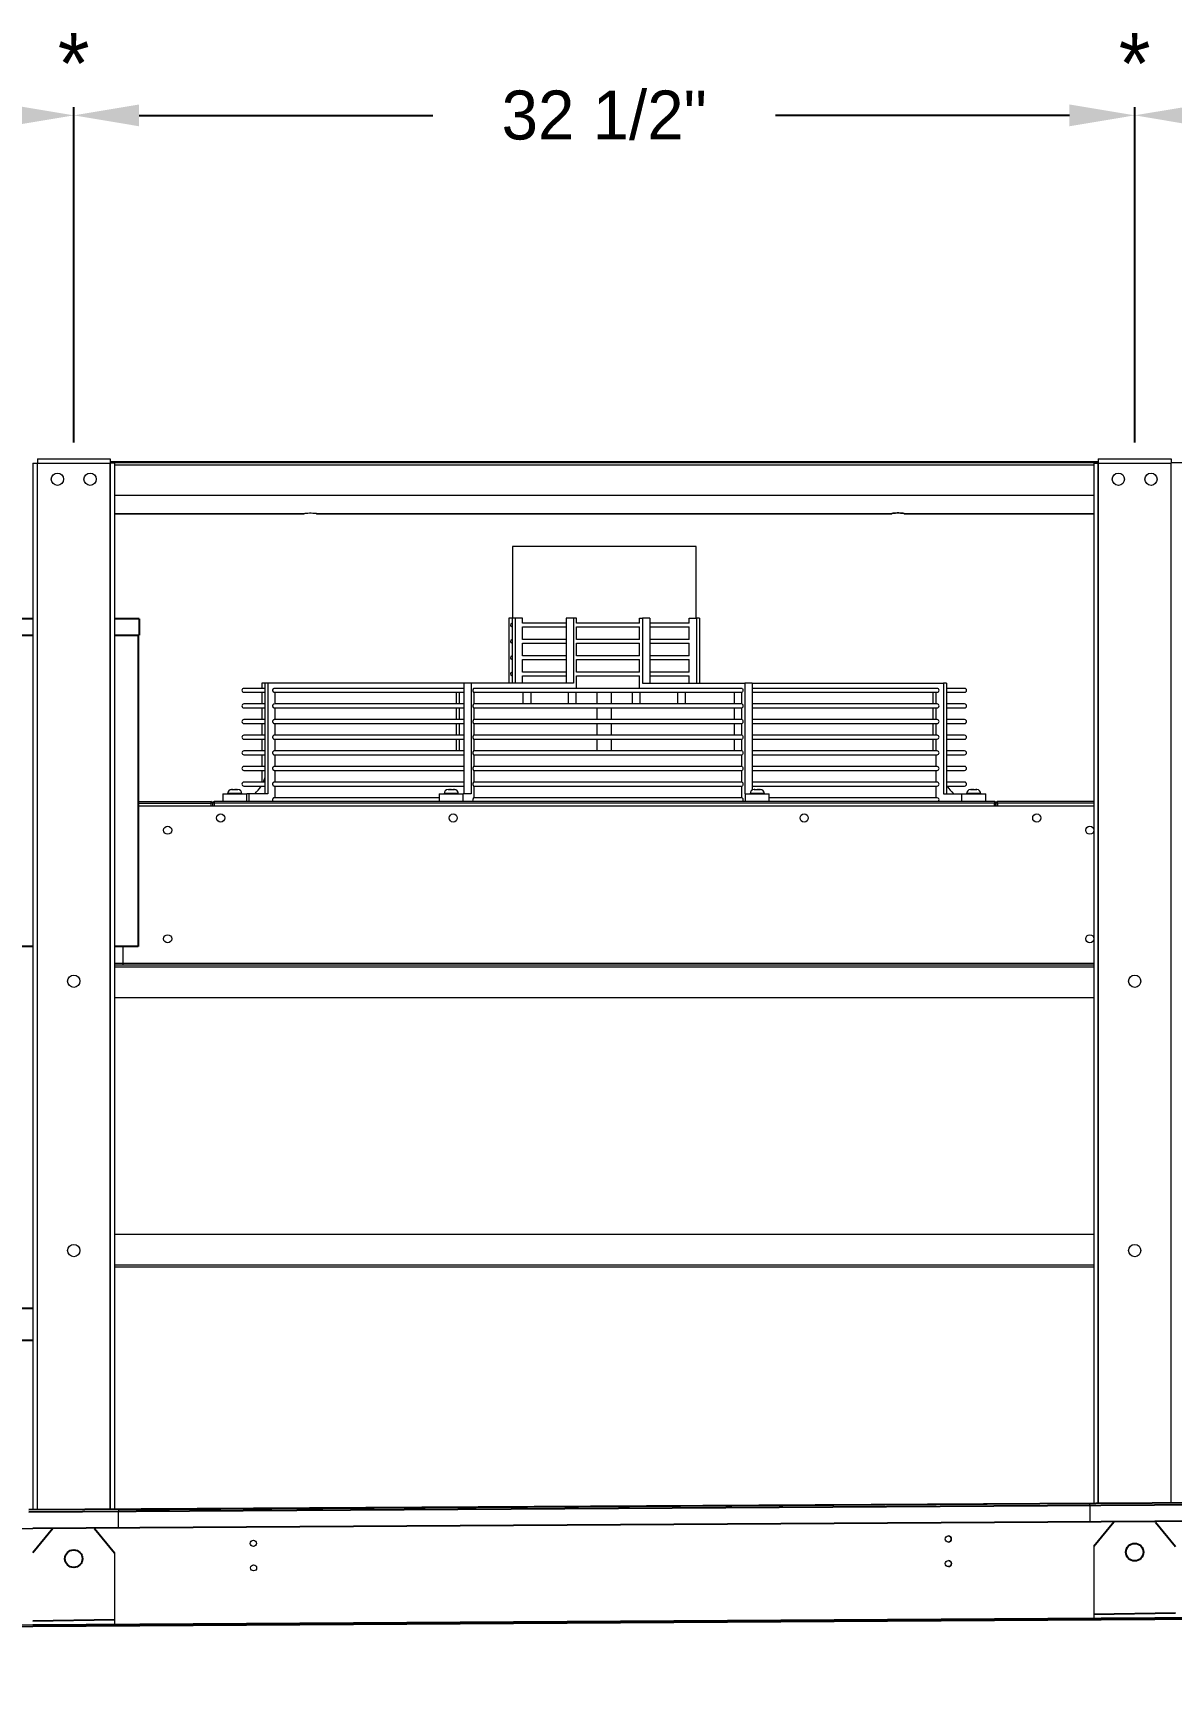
# Model space of a CAD drawing. Extents: x 6 to 271, y -23 to 146.
# Drawn here: x 96.5 to 131.4, y 38.5 to 88.9 of the extents above; entities that cross this region are included whole.
import ezdxf
from ezdxf.enums import TextEntityAlignment as Align

# ---------------------------------------------------------------- set-up
doc = ezdxf.new("R2010")
doc.units = 0
doc.header["$MEASUREMENT"] = 0
doc.layers.get('0').update_dxf_attribs({"linetype": 'CONTINUOUS'})
doc.layers.get('Defpoints').update_dxf_attribs({"linetype": 'CONTINUOUS'})
doc.dimstyles.get("Standard").update_dxf_attribs({"dimtxt": 1.5, "dimasz": 2, "dimexe": 0.25, "dimexo": 0.5, "dimgap": 0.75, "dimtad": 0, "dimtih": 1, "dimtoh": 1, "dimdec": 4, "dimzin": 0, "dimdsep": 46, "dimlunit": 5, "dimtxsty": 'STANDARD', "dimcen": 0.125, "dimclrd": 1, "dimclre": 1, "dimclrt": 1, "dimadec": 0, "dimazin": 0, "dimtfac": 1, "dimtdec": 4, "dimtofl": 0, "dimtmove": 0, "dimatfit": 3, "dimfxl": 1, "dimfrac": 2, "dimtolj": 1, "dimtzin": 0, "dimarcsym": 0})

# ---------------------------------------------------------------- blocks, each defined once
blk = doc.blocks.new('*D30')
at = {"color": 7, "lineweight": -2}
for p, q in [((265.292, 40.675), (265.292, 31.237)), ((90.295, 39.586), (90.295, 31.237)), ((92.295, 31.487), (174.794, 31.487)), ((263.292, 31.487), (180.794, 31.487))]:
    blk.add_line(p, q, dxfattribs=at)
at = {"color": 7}
for points in [[(92.295, 31.82), (92.295, 31.153), (90.295, 31.487)], [(263.292, 31.82), (263.292, 31.153), (265.292, 31.487)]]:
    blk.add_solid(points, dxfattribs=at)
at = {"layer": 'Defpoints', "color": 0}
for p in [(265.292, 41.175), (90.295, 40.086), (265.292, 31.487)]:
    blk.add_point(p, dxfattribs=at)
at = {"color": 7, "insert": (177.794, 31.487), "char_height": 1.5, "attachment_point": 5}
blk.add_mtext('\\A1;175"', dxfattribs=at)
blk = doc.blocks.new('*D31')
at = {"color": 7, "lineweight": -2}
for p, q in [((90.277, 86.402), (87.629, 86.402)), ((90.277, 43.586), (90.277, 86.652)), ((95.777, 86.402), (92.277, 86.402)), ((97.777, 76.382), (97.777, 86.652))]:
    blk.add_line(p, q, dxfattribs=at)
at = {"color": 7}
for points in [[(92.277, 86.735), (92.277, 86.068), (90.277, 86.402)], [(95.777, 86.735), (95.777, 86.068), (97.777, 86.402)]]:
    blk.add_solid(points, dxfattribs=at)
at = {"layer": 'Defpoints', "color": 0}
for p in [(97.777, 86.402), (97.777, 75.882), (90.277, 43.086)]:
    blk.add_point(p, dxfattribs=at)
at = {"color": 7, "insert": (83.129, 86.402), "char_height": 1.5, "attachment_point": 5}
blk.add_mtext('\\A1;7 1/2"', dxfattribs=at)
blk = doc.blocks.new('*D32')
at = {"color": 7, "lineweight": -2}
for p, q in [((97.777, 76.382), (97.777, 86.652)), ((99.777, 86.402), (108.777, 86.402)), ((128.277, 86.402), (119.277, 86.402)), ((130.277, 76.382), (130.277, 86.652))]:
    blk.add_line(p, q, dxfattribs=at)
at = {"color": 7}
for points in [[(99.777, 86.735), (99.777, 86.068), (97.777, 86.402)], [(128.277, 86.735), (128.277, 86.068), (130.277, 86.402)]]:
    blk.add_solid(points, dxfattribs=at)
at = {"layer": 'Defpoints', "color": 0}
for p in [(130.277, 86.402), (97.777, 75.882), (130.277, 75.882)]:
    blk.add_point(p, dxfattribs=at)
at = {"color": 7, "insert": (114.027, 86.402), "char_height": 1.5, "attachment_point": 5}
blk.add_mtext('\\A1;32 1/2"', dxfattribs=at)
blk = doc.blocks.new('*D33')
at = {"color": 7, "lineweight": -2}
for p, q in [((130.277, 76.382), (130.277, 86.652)), ((132.277, 86.402), (143.777, 86.402)), ((160.277, 86.402), (148.777, 86.402)), ((162.277, 76.382), (162.277, 86.652))]:
    blk.add_line(p, q, dxfattribs=at)
at = {"color": 7}
for points in [[(132.277, 86.735), (132.277, 86.068), (130.277, 86.402)], [(160.277, 86.735), (160.277, 86.068), (162.277, 86.402)]]:
    blk.add_solid(points, dxfattribs=at)
at = {"layer": 'Defpoints', "color": 0}
for p in [(162.277, 86.402), (130.277, 75.882), (162.277, 75.882)]:
    blk.add_point(p, dxfattribs=at)
at = {"color": 7, "insert": (146.277, 86.402), "char_height": 1.5, "attachment_point": 5}
blk.add_mtext('\\A1;32"', dxfattribs=at)

msp = doc.modelspace()

# ---------------------------------------------------------------- linework, layer by layer
at = {"color": 0, "linetype": 'Continuous', "lineweight": 15}
for p, q in [((96.5267, 75.74684), (96.5267, 43.68967)), ((96.5267, 75.74684), (96.6612, 75.74684)), ((96.6612, 75.74684), (96.6612, 43.6905)), ((96.6622, 75.74684), (96.6612, 75.74684)), ((96.6622, 75.88234), (96.6622, 75.74784)), ((96.6622, 75.88234), (98.89119, 75.88234)), ((96.6622, 75.74784), (98.89119, 75.74784)), ((96.6622, 75.74684), (96.6622, 75.74784)), ((96.6622, 75.74684), (98.89119, 75.74684)), ((96.6622, 43.69051), (96.6622, 75.74684)), ((98.89119, 75.88234), (98.89119, 75.74784)), ((98.89119, 75.79855), (129.1622, 75.79855)), ((98.89119, 75.74684), (98.89119, 75.74784)), ((98.8922, 75.74684), (98.89119, 75.74684)), ((98.89119, 43.70424), (98.89119, 75.74684)), ((98.8922, 75.74684), (98.8922, 43.70424)), ((99.0267, 75.74684), (98.8922, 75.74684)), ((99.0267, 75.74684), (99.0267, 43.70507)), ((99.0267, 75.69384), (129.0267, 75.69384)), ((129.0267, 75.74684), (129.1612, 75.74684)), ((129.0267, 75.74684), (129.0267, 43.88986)), ((129.1612, 75.74684), (129.1612, 43.89069)), ((129.1622, 75.74684), (129.1612, 75.74684)), ((129.1622, 75.88234), (129.1622, 75.74784)), ((129.1622, 75.88234), (131.3912, 75.88234)), ((129.1622, 75.74784), (131.3912, 75.74784)), ((129.1622, 75.74684), (129.1622, 75.74784)), ((129.1622, 75.74684), (131.3912, 75.74684)), ((129.1622, 43.89069), (129.1622, 75.74684)), ((131.3912, 75.88234), (131.3912, 75.74784)), ((131.3912, 75.74684), (131.3912, 75.74784)), ((131.3922, 75.74684), (131.3912, 75.74684)), ((131.3912, 43.90442), (131.3912, 75.74684)), ((99.0267, 74.76509), (129.0267, 74.76509)), ((99.0267, 74.20301), (104.83919, 74.20301)), ((105.2142, 74.20301), (122.8392, 74.20301)), ((123.2142, 74.20301), (129.0267, 74.20301)), ((115.10299, 73.19334), (111.2142, 73.19334)), ((116.8392, 73.19334), (115.10299, 73.19334)), ((111.10949, 71.00234), (111.10949, 69.00734)), ((111.20286, 71.00234), (111.10949, 71.00234)), ((111.29624, 71.00234), (111.20286, 71.00234)), ((111.20286, 71.00234), (111.20286, 69.00734)), ((111.29624, 71.00234), (111.29624, 69.00734)), ((111.52166, 71.00234), (111.29624, 71.00234)), ((111.52166, 70.85152), (111.52166, 71.00234)), ((112.85702, 70.85246), (111.52166, 70.85246)), ((111.52166, 70.35152), (111.52166, 70.73339)), ((111.52166, 70.73246), (112.85702, 70.73246)), ((113.08245, 71.00234), (112.85702, 71.00234)), ((112.85702, 71.00234), (112.85702, 69.00734)), ((113.08245, 71.00234), (113.08245, 69.00734)), ((113.17583, 71.00234), (113.08245, 71.00234)), ((113.17583, 70.85152), (113.17583, 71.00234)), ((115.10299, 70.85246), (113.17583, 70.85246)), ((113.17583, 70.35152), (113.17583, 70.73339)), ((113.17583, 70.73246), (115.10299, 70.73246)), ((115.10299, 70.85246), (115.10299, 71.00234)), ((115.10299, 71.00234), (115.19637, 71.00234)), ((115.10299, 70.35246), (115.10299, 70.73246)), ((115.19637, 71.00234), (115.19637, 69.00734)), ((115.4218, 71.00234), (115.19637, 71.00234)), ((115.4218, 71.00234), (115.4218, 69.00734)), ((116.62511, 70.85246), (115.4218, 70.85246)), ((115.4218, 70.73246), (116.62511, 70.73246)), ((116.62511, 70.85246), (116.62511, 71.00234)), ((116.62511, 71.00234), (116.85053, 71.00234)), ((116.62511, 70.35246), (116.62511, 70.73246)), ((116.85053, 71.00234), (116.85053, 69.00734)), ((116.94391, 71.00234), (116.85053, 71.00234)), ((116.94391, 71.00234), (116.94391, 69.00734)), ((112.85702, 70.35246), (111.52166, 70.35246)), ((111.52166, 69.85152), (111.52166, 70.23339)), ((111.52166, 70.23246), (112.85702, 70.23246)), ((115.10299, 70.35246), (113.17583, 70.35246)), ((113.17583, 69.85152), (113.17583, 70.23339)), ((113.17583, 70.23246), (115.10299, 70.23246)), ((115.10299, 69.85246), (115.10299, 70.23246)), ((116.62511, 70.35246), (115.4218, 70.35246)), ((115.4218, 70.23246), (116.62511, 70.23246)), ((116.62511, 69.85246), (116.62511, 70.23246)), ((112.85702, 69.85246), (111.52166, 69.85246)), ((111.52166, 69.35152), (111.52166, 69.73339)), ((111.52166, 69.73246), (112.85702, 69.73246)), ((115.10299, 69.85246), (113.17583, 69.85246)), ((113.17583, 69.35152), (113.17583, 69.73339)), ((113.17583, 69.73246), (115.10299, 69.73246)), ((115.10299, 69.35246), (115.10299, 69.73246)), ((116.62511, 69.85246), (115.4218, 69.85246)), ((115.4218, 69.73246), (116.62511, 69.73246)), ((116.62511, 69.35246), (116.62511, 69.73246)), ((112.85702, 69.35246), (111.52166, 69.35246)), ((111.52166, 69.00734), (111.52166, 69.23339)), ((111.52166, 69.23246), (112.85702, 69.23246)), ((115.10299, 69.35246), (113.17583, 69.35246)), ((113.17583, 68.85246), (113.17583, 69.23339)), ((113.17583, 69.23246), (115.10299, 69.23246)), ((115.10299, 68.85246), (115.10299, 69.23246)), ((116.62511, 69.35246), (115.4218, 69.35246)), ((115.4218, 69.23246), (116.62511, 69.23246)), ((116.62511, 69.00734), (116.62511, 69.23246)), ((103.63305, 68.85246), (102.98658, 68.85246)), ((102.98658, 68.73246), (103.63305, 68.73246)), ((103.53968, 69.00734), (103.53968, 68.85246)), ((103.63305, 69.00734), (103.53968, 69.00734)), ((103.53968, 68.73246), (103.53968, 68.37379)), ((103.72643, 69.00734), (103.63305, 69.00734)), ((103.63305, 69.00734), (103.63305, 65.62634)), ((103.72643, 69.00734), (103.72643, 65.62634)), ((109.72151, 69.00734), (103.72643, 69.00734)), ((103.92283, 68.73246), (109.72151, 68.73246)), ((109.72151, 68.85246), (103.9229, 68.85246)), ((103.95185, 68.37379), (103.95185, 68.73246)), ((109.49608, 68.73246), (109.49608, 68.37379)), ((109.58946, 68.37379), (109.58946, 68.73246)), ((109.94694, 69.00734), (109.72151, 69.00734)), ((109.72151, 69.00734), (109.72151, 65.62634)), ((109.94694, 69.00734), (109.94694, 65.62634)), ((113.08245, 69.00734), (109.94694, 69.00734)), ((110.02829, 68.73246), (118.25157, 68.73246)), ((118.25157, 68.85246), (110.02842, 68.85246)), ((110.04031, 68.37379), (110.04031, 68.73246)), ((115.19637, 69.00734), (118.33188, 69.00734)), ((118.01309, 68.37379), (118.01309, 68.73246)), ((118.23851, 68.37379), (118.23851, 68.73246)), ((118.33188, 69.00734), (118.33188, 65.62634)), ((118.55731, 69.00734), (118.33188, 69.00734)), ((118.55731, 69.00734), (118.55731, 65.73443)), ((118.55731, 69.00734), (124.42034, 69.00734)), ((124.22644, 68.85246), (118.55731, 68.85246)), ((118.55731, 68.73246), (124.22644, 68.73246)), ((124.10154, 68.37379), (124.10154, 68.73246)), ((124.19492, 68.37379), (124.19492, 68.73246)), ((124.42034, 69.00734), (124.42034, 65.62634)), ((124.51372, 69.00734), (124.42034, 69.00734)), ((124.51372, 69.00734), (124.51372, 65.62634)), ((125.06681, 68.85246), (124.51372, 68.85246)), ((124.51372, 68.73246), (125.06681, 68.73246)), ((103.63305, 68.37379), (102.98658, 68.37379)), ((102.98658, 68.25379), (103.63305, 68.25379)), ((103.53968, 68.25379), (103.53968, 67.89512)), ((103.92283, 68.25379), (109.72151, 68.25379)), ((109.72151, 68.37379), (103.9229, 68.37379)), ((103.95185, 67.89512), (103.95185, 68.25379)), ((109.49608, 68.25379), (109.49608, 67.89512)), ((109.58946, 67.89512), (109.58946, 68.25379)), ((110.02829, 68.25379), (118.25157, 68.25379)), ((118.25157, 68.37379), (110.02842, 68.37379)), ((110.04031, 67.89512), (110.04031, 68.25379)), ((118.01309, 67.89512), (118.01309, 68.25379)), ((118.23851, 67.89512), (118.23851, 68.25379)), ((124.22644, 68.37379), (118.55731, 68.37379)), ((118.55731, 68.25379), (124.22644, 68.25379)), ((124.10154, 67.89512), (124.10154, 68.25379)), ((124.19492, 67.89512), (124.19492, 68.25379)), ((125.06681, 68.37379), (124.51372, 68.37379)), ((124.51372, 68.25379), (125.06681, 68.25379)), ((103.63305, 67.89512), (102.98658, 67.89512)), ((102.98658, 67.77513), (103.63305, 67.77513)), ((103.53968, 67.77513), (103.53968, 67.41646)), ((103.92283, 67.77513), (109.72151, 67.77513)), ((109.72151, 67.89512), (103.9229, 67.89512)), ((103.95185, 67.41646), (103.95185, 67.77513)), ((109.49608, 67.77513), (109.49608, 67.41646)), ((109.58946, 67.41646), (109.58946, 67.77513)), ((110.02829, 67.77513), (118.25157, 67.77513)), ((118.25157, 67.89512), (110.02842, 67.89512)), ((110.04031, 67.41646), (110.04031, 67.77513)), ((118.01309, 67.41646), (118.01309, 67.77513)), ((118.23851, 67.41646), (118.23851, 67.77513)), ((124.22644, 67.89512), (118.55731, 67.89512)), ((118.55731, 67.77513), (124.22644, 67.77513)), ((124.10154, 67.41646), (124.10154, 67.77513)), ((124.19492, 67.41646), (124.19492, 67.77513)), ((125.06681, 67.89512), (124.51372, 67.89512)), ((124.51372, 67.77513), (125.06681, 67.77513)), ((103.63305, 67.41646), (102.98658, 67.41646)), ((102.98658, 67.29646), (103.63305, 67.29646)), ((103.53968, 67.29646), (103.53968, 66.93779)), ((103.92283, 67.29646), (109.72151, 67.29646)), ((109.72151, 67.41646), (103.9229, 67.41646)), ((103.95185, 66.93779), (103.95185, 67.29646)), ((109.49608, 67.29646), (109.49608, 66.93779)), ((109.58946, 66.93779), (109.58946, 67.29646)), ((110.02829, 67.29646), (118.25157, 67.29646)), ((118.25157, 67.41646), (110.02842, 67.41646)), ((110.04031, 66.93779), (110.04031, 67.29646)), ((118.01309, 66.93779), (118.01309, 67.29646)), ((118.23851, 66.93779), (118.23851, 67.29646)), ((124.22644, 67.41646), (118.55731, 67.41646)), ((118.55731, 67.29646), (124.22644, 67.29646)), ((124.10154, 66.93779), (124.10154, 67.29646)), ((124.19492, 66.93779), (124.19492, 67.29646)), ((125.06681, 67.41646), (124.51372, 67.41646)), ((124.51372, 67.29646), (125.06681, 67.29646)), ((103.63305, 66.93779), (102.98658, 66.93779)), ((102.98658, 66.81779), (103.63305, 66.81779)), ((103.53968, 66.81779), (103.53968, 66.45913)), ((103.92283, 66.81779), (109.72151, 66.81779)), ((109.72151, 66.93779), (103.9229, 66.93779)), ((103.95185, 66.45913), (103.95185, 66.81779)), ((110.02829, 66.81779), (118.25157, 66.81779)), ((118.25157, 66.93779), (110.02842, 66.93779)), ((110.04031, 66.45913), (110.04031, 66.81779)), ((118.23851, 66.45913), (118.23851, 66.81779)), ((124.22644, 66.93779), (118.55731, 66.93779)), ((118.55731, 66.81779), (124.22644, 66.81779)), ((124.19492, 66.45913), (124.19492, 66.81779)), ((125.06681, 66.93779), (124.51372, 66.93779)), ((124.51372, 66.81779), (125.06681, 66.81779)), ((103.63305, 66.45913), (102.98658, 66.45913)), ((102.98658, 66.33913), (103.63305, 66.33913)), ((103.53968, 66.33913), (103.53968, 65.98046)), ((103.92283, 66.33913), (109.72151, 66.33913)), ((109.72151, 66.45913), (103.9229, 66.45913)), ((103.95185, 65.98046), (103.95185, 66.33913)), ((110.02829, 66.33913), (118.25157, 66.33913)), ((118.25157, 66.45913), (110.02842, 66.45913)), ((110.04031, 65.98046), (110.04031, 66.33913)), ((118.23851, 65.98046), (118.23851, 66.33913)), ((124.22644, 66.45913), (118.55731, 66.45913)), ((118.55731, 66.33913), (124.22644, 66.33913)), ((124.19492, 65.98046), (124.19492, 66.33913)), ((125.06681, 66.45913), (124.51372, 66.45913)), ((124.51372, 66.33913), (125.06681, 66.33913)), ((102.34017, 65.62634), (102.36826, 65.62634)), ((102.36826, 65.62634), (103.07817, 65.62634)), ((102.92792, 65.62734), (102.49042, 65.62734)), ((102.61442, 65.75134), (102.61458, 65.75134)), ((102.6173, 65.75134), (102.61458, 65.75134)), ((102.6173, 65.75134), (102.62781, 65.75134)), ((102.6385, 65.75134), (102.62781, 65.75134)), ((102.6385, 65.75134), (102.71454, 65.75134)), ((102.72608, 65.75134), (102.71454, 65.75134)), ((102.73236, 65.75134), (102.72608, 65.75134)), ((102.73236, 65.75134), (102.75773, 65.75134)), ((102.77227, 65.75134), (102.75773, 65.75134)), ((102.77227, 65.75134), (102.80393, 65.75134)), ((103.63305, 65.98046), (102.98658, 65.98046)), ((102.98658, 65.86046), (103.63305, 65.86046)), ((103.14346, 65.62634), (103.07817, 65.62634)), ((103.14346, 65.62634), (103.14346, 65.38234)), ((103.72643, 65.62634), (103.14346, 65.62634)), ((103.92283, 65.86046), (109.72151, 65.86046)), ((109.72151, 65.98046), (103.9229, 65.98046)), ((103.95185, 65.5018), (103.95185, 65.86046)), ((108.96982, 65.62634), (108.99792, 65.62634)), ((108.99792, 65.62634), (109.70782, 65.62634)), ((109.55757, 65.62734), (109.12007, 65.62734)), ((109.24408, 65.75134), (109.27572, 65.75134)), ((109.29026, 65.75134), (109.27572, 65.75134)), ((109.29026, 65.75134), (109.31563, 65.75134)), ((109.32191, 65.75134), (109.31563, 65.75134)), ((109.33347, 65.75134), (109.32191, 65.75134)), ((109.33347, 65.75134), (109.40951, 65.75134)), ((109.42018, 65.75134), (109.40951, 65.75134)), ((109.42018, 65.75134), (109.43069, 65.75134)), ((109.43343, 65.75134), (109.43069, 65.75134)), ((109.43343, 65.75134), (109.43358, 65.75134)), ((109.94694, 65.62634), (109.70782, 65.62634)), ((110.02829, 65.86046), (118.25157, 65.86046)), ((118.25157, 65.98046), (110.02842, 65.98046)), ((110.04031, 65.5018), (110.04031, 65.86046)), ((118.23851, 65.5018), (118.23851, 65.86046)), ((118.33188, 65.62634), (118.34557, 65.62634)), ((118.34557, 65.62634), (118.37366, 65.62634)), ((118.37366, 65.62634), (119.08357, 65.62634)), ((118.51247, 65.62734), (118.49582, 65.62734)), ((118.93332, 65.62734), (118.51247, 65.62734)), ((124.22644, 65.98046), (118.55731, 65.98046)), ((118.55731, 65.86046), (124.22644, 65.86046)), ((118.61982, 65.75134), (118.61998, 65.75134)), ((118.6227, 65.75134), (118.61998, 65.75134)), ((118.6227, 65.75134), (118.63321, 65.75134)), ((118.64389, 65.75134), (118.63321, 65.75134)), ((118.64389, 65.75134), (118.71993, 65.75134)), ((118.73148, 65.75134), (118.71993, 65.75134)), ((118.73776, 65.75134), (118.73148, 65.75134)), ((118.73776, 65.75134), (118.76313, 65.75134)), ((118.77767, 65.75134), (118.76313, 65.75134)), ((118.77767, 65.75134), (118.80932, 65.75134)), ((124.19492, 65.5018), (124.19492, 65.86046)), ((124.42034, 65.62634), (124.97522, 65.62634)), ((125.06681, 65.98046), (124.51372, 65.98046)), ((124.51372, 65.86046), (125.06681, 65.86046)), ((124.97522, 65.62634), (125.00331, 65.62634)), ((125.00331, 65.62634), (125.71322, 65.62634)), ((125.26051, 65.62734), (125.12547, 65.62734)), ((125.24948, 65.75134), (125.28112, 65.75134)), ((125.56297, 65.62734), (125.26051, 65.62734)), ((125.29566, 65.75134), (125.28112, 65.75134)), ((125.29566, 65.75134), (125.32103, 65.75134)), ((125.32731, 65.75134), (125.32103, 65.75134)), ((125.33886, 65.75134), (125.32731, 65.75134)), ((125.33886, 65.75134), (125.4149, 65.75134)), ((125.42558, 65.75134), (125.4149, 65.75134)), ((125.42558, 65.75134), (125.43609, 65.75134)), ((125.43882, 65.75134), (125.43609, 65.75134)), ((125.43882, 65.75134), (125.43897, 65.75134)), ((99.74684, 65.38234), (101.9757, 65.38234)), ((99.74684, 65.33134), (101.9757, 65.33134)), ((99.74684, 65.25734), (129.0267, 65.25734)), ((101.9757, 65.38234), (101.9757, 65.33134)), ((101.9757, 65.33134), (101.9757, 65.25734)), ((102.0267, 65.33134), (101.9767, 65.33134)), ((101.9767, 65.33134), (101.9767, 65.25734)), ((102.0267, 65.33354), (102.0267, 65.25734)), ((102.0745, 65.33354), (102.0267, 65.33354)), ((102.0745, 65.33354), (102.0745, 65.25734)), ((125.9779, 65.38234), (102.0755, 65.38234)), ((102.0755, 65.38234), (102.0755, 65.33354)), ((125.9779, 65.33354), (102.0755, 65.33354)), ((102.0755, 65.33354), (102.0755, 65.25734)), ((108.96982, 65.5018), (103.9229, 65.5018)), ((118.25157, 65.5018), (110.02842, 65.5018)), ((124.22644, 65.5018), (119.08357, 65.5018)), ((125.9779, 65.38234), (125.9779, 65.33354)), ((125.9779, 65.33354), (125.9779, 65.25734)), ((125.9789, 65.33354), (126.0267, 65.33354)), ((125.9789, 65.25734), (125.9789, 65.33354)), ((126.0267, 65.25734), (126.0267, 65.33354)), ((126.07669, 65.33134), (126.0267, 65.33134)), ((126.07669, 65.33134), (126.07669, 65.25734)), ((126.0777, 65.33134), (126.0777, 65.38234)), ((129.0267, 65.38234), (126.0777, 65.38234)), ((126.0777, 65.25734), (126.0777, 65.33134)), ((129.0267, 65.33134), (126.0777, 65.33134)), ((99.0267, 60.38234), (129.0267, 60.38234)), ((99.0267, 60.31884), (129.0267, 60.31884)), ((99.2767, 60.43334), (129.0267, 60.43334)), ((99.2767, 60.43234), (129.0267, 60.43234)), ((99.0267, 59.38234), (129.0267, 59.38234)), ((99.0267, 52.13234), (129.0267, 52.13234)), ((99.0267, 51.19584), (129.0267, 51.19584)), ((99.0267, 51.13234), (129.0267, 51.13234)), ((99.14822, 43.69749), (128.89764, 43.88228)), ((99.14822, 43.69749), (99.14849, 43.6533)), ((99.14849, 43.6533), (128.89792, 43.83808)), ((99.15166, 43.14158), (99.14849, 43.6533)), ((128.89792, 43.83808), (128.89764, 43.88228)), ((128.89792, 43.83808), (128.90109, 43.32636)), ((90.27684, 43.08575), (96.5267, 43.12457)), ((99.0267, 43.14009), (129.0267, 43.32643)), ((128.90109, 43.32636), (99.15166, 43.14158)), ((129.0267, 42.57183), (129.0267, 40.35817)), ((99.0267, 42.37164), (99.0267, 40.19897)), ((99.0267, 40.19104), (129.0267, 40.37738)), ((90.29516, 40.1368), (96.5267, 40.17551)), ((90.34648, 40.08612), (96.5267, 40.12451)), ((99.0267, 40.14004), (129.0267, 40.32638))]:
    msp.add_line(p, q, dxfattribs=at)
at = {"color": 7, "ltscale": 7}
for p, q in [((96.5267, 70.97964), (96.04705, 70.97964)), ((99.77809, 70.97964), (99.0267, 70.97964)), ((99.77809, 70.97964), (99.77809, 70.47964)), ((96.04705, 70.47964), (96.5267, 70.47964)), ((99.0267, 70.47964), (99.77809, 70.47964)), ((99.74684, 70.47964), (99.74684, 60.94839)), ((96.5267, 60.94839), (96.04705, 60.94839)), ((99.74684, 60.94839), (99.0267, 60.94839))]:
    msp.add_line(p, q, dxfattribs=at)
at = {"color": 7, "linetype": 'Continuous', "lineweight": 15}
for p, q in [((99.2767, 60.94839), (99.2767, 60.43334)), ((99.0267, 60.43234), (99.2757, 60.43234)), ((99.2757, 60.43234), (99.2757, 60.38234)), ((99.2767, 60.43334), (99.2767, 60.43234)), ((99.2767, 60.43234), (99.2767, 60.38234))]:
    msp.add_line(p, q, dxfattribs=at)
at = {"color": 7}
for p, q in [((89.58951, 49.87027), (96.5267, 49.87027)), ((89.58951, 48.89084), (96.5267, 48.89084))]:
    msp.add_line(p, q, dxfattribs=at)
at = {"color": 0}
for p, q in [((260.14511, 44.69749), (96.39821, 43.68888)), ((96.39854, 43.63622), (260.14539, 44.65295)), ((260.0267, 44.14011), (96.5267, 43.12457)), ((97.13724, 43.11739), (96.5267, 42.37164)), ((98.41615, 43.11739), (99.0267, 42.37164)), ((129.63724, 43.31757), (129.0267, 42.57183)), ((130.91616, 43.31757), (131.5267, 42.57183)), ((96.5267, 40.17551), (260.0267, 41.19106)), ((260.0267, 41.14006), (96.5267, 40.12451)), ((131.5267, 40.52416), (129.0267, 40.48317)), ((129.0267, 40.35817), (129.0267, 40.30716)), ((99.0267, 40.32397), (96.5267, 40.28298))]:
    msp.add_line(p, q, dxfattribs=at)
at = {"color": 0, "linetype": 'Continuous', "lineweight": 15, "flags": 128}
for points in [[(104.83919, 74.20301), (104.8468, 74.20907), (104.86896, 74.21463), (104.90391, 74.21926), (104.94881, 74.22256), (105.00001, 74.22429), (105.05339, 74.22429), (105.10459, 74.22256), (105.14949, 74.21926), (105.18443, 74.21463), (105.2066, 74.20907), (105.2142, 74.20301)], [(105.2142, 74.20301), (105.20654, 74.20906), (105.20142, 74.21078)], [(122.8392, 74.20301), (122.84679, 74.20907), (122.86896, 74.21463), (122.90391, 74.21926), (122.94881, 74.22256), (123.00002, 74.22429), (123.05338, 74.22429), (123.10459, 74.22256), (123.14949, 74.21926), (123.18443, 74.21463), (123.2066, 74.20907), (123.2142, 74.20301)], [(123.2142, 74.20301), (123.20654, 74.20906), (123.18433, 74.21462), (123.14938, 74.21923), (123.10452, 74.22253), (123.05336, 74.22425), (123.00004, 74.22425), (122.94888, 74.22253), (122.90401, 74.21923), (122.86906, 74.21462), (122.84686, 74.20906), (122.8392, 74.20301)], [(118.25157, 68.85246), (118.25163, 68.85246), (118.2609, 68.84728), (118.26858, 68.83275), (118.27336, 68.81135), (118.27442, 68.78673), (118.27158, 68.76308), (118.26534, 68.74444), (118.25673, 68.734), (118.25157, 68.73246)], [(118.25157, 68.37379), (118.25582, 68.37275), (118.26419, 68.36392), (118.27061, 68.34734), (118.27408, 68.32558), (118.27408, 68.302), (118.27061, 68.28024), (118.26419, 68.26366), (118.25582, 68.25483), (118.25157, 68.25379)], [(118.25157, 67.89512), (118.25582, 67.89409), (118.26419, 67.88525), (118.27061, 67.86867), (118.27408, 67.84691), (118.27408, 67.82333), (118.27061, 67.80158), (118.26419, 67.785), (118.25582, 67.77616), (118.25157, 67.77513)], [(118.25157, 67.41646), (118.25582, 67.41542), (118.26419, 67.40658), (118.27061, 67.39001), (118.27408, 67.36825), (118.27408, 67.34467), (118.27061, 67.32291), (118.26419, 67.30633), (118.25582, 67.2975), (118.25157, 67.29646)], [(118.25157, 66.93779), (118.25582, 66.93675), (118.26419, 66.92792), (118.27061, 66.91134), (118.27408, 66.88958), (118.27408, 66.866), (118.27061, 66.84424), (118.26419, 66.82767), (118.25582, 66.81883), (118.25157, 66.81779)], [(103.63305, 66.12526), (103.5945, 66.00901), (103.58253, 65.98046)], [(118.25157, 66.45913), (118.25582, 66.45809), (118.26419, 66.44925), (118.27061, 66.43268), (118.27408, 66.41092), (118.27408, 66.38734), (118.27061, 66.36558), (118.26419, 66.349), (118.25582, 66.34017), (118.25157, 66.33913)], [(118.25157, 65.98046), (118.25582, 65.97942), (118.26419, 65.97059), (118.27061, 65.95401), (118.27408, 65.93225), (118.27408, 65.90867), (118.27061, 65.88691), (118.26419, 65.87034), (118.25582, 65.8615), (118.25157, 65.86046)], [(118.25157, 65.5018), (118.25608, 65.50063), (118.26452, 65.49135), (118.27089, 65.4742), (118.2742, 65.4519), (118.27391, 65.42799), (118.27251, 65.41722)]]:
    msp.add_lwpolyline(points, dxfattribs=at)
at = {"color": 0, "linetype": 'Continuous', "lineweight": 15}
for centre, radius in [((97.2767, 75.25734), 0.1875), ((98.2767, 75.25734), 0.1875), ((129.7767, 75.25734), 0.1875), ((130.7767, 75.25734), 0.1875), ((100.6517, 64.50734), 0.125), ((102.2767, 64.88234), 0.125), ((109.4017, 64.88234), 0.125), ((120.1517, 64.88234), 0.125), ((127.2767, 64.88234), 0.125), ((128.9017, 64.50734), 0.125), ((100.6517, 61.18334), 0.125), ((128.9017, 61.18334), 0.125), ((97.7767, 59.88234), 0.1875), ((130.2767, 59.88234), 0.1875), ((97.7767, 51.63234), 0.1875), ((130.2767, 51.63234), 0.1875), ((124.56529, 42.79871), 0.09375), ((103.2797, 42.6665), 0.09375), ((103.28436, 41.91652), 0.09375), ((124.56994, 42.04873), 0.09375)]:
    msp.add_circle(centre, radius, dxfattribs=at)
at = {"color": 0}
for centre in [(97.7767, 42.19596), (130.2767, 42.39615)]:
    msp.add_circle(centre, 0.26853, dxfattribs=at)
at = {"color": 0, "linetype": 'Continuous', "lineweight": 15}
for centre, radius, start, end in [((111.2142, 70.79246), 0.06, 100.892283, 259.107717), ((111.2142, 70.29246), 0.06, 100.892283, 259.107717), ((111.2142, 69.79246), 0.06, 100.892283, 259.107717), ((111.2142, 69.29246), 0.06, 100.892283, 259.107717), ((102.98658, 68.79246), 0.06, 90, 270), ((124.22327, 68.79246), 0.06008, 273.023995, 86.976005), ((125.06681, 68.79246), 0.06, 270, 90), ((102.98658, 68.31379), 0.06, 90, 270), ((124.22314, 68.31379), 0.06009, 273.144589, 86.855411), ((125.06681, 68.31379), 0.06, 270, 90), ((102.98658, 67.83512), 0.06, 90, 270), ((124.22314, 67.83512), 0.06009, 273.143028, 86.856972), ((125.06681, 67.83512), 0.06, 270, 90), ((102.98658, 67.35646), 0.06, 90, 270), ((124.22314, 67.35646), 0.06009, 273.144589, 86.855411), ((125.06681, 67.35646), 0.06, 270, 90), ((102.98658, 66.87779), 0.06, 90, 270), ((124.22314, 66.87779), 0.06009, 273.143028, 86.856972), ((125.06681, 66.87779), 0.06, 270, 90), ((102.98658, 66.39913), 0.06, 90, 270), ((124.22314, 66.39913), 0.06009, 273.144589, 86.855411), ((125.06681, 66.39913), 0.06, 270, 90), ((102.61442, 65.62734), 0.124, 90, 180), ((102.80392, 65.62734), 0.124, 0, 90), ((102.98658, 65.92046), 0.06, 90, 270), ((102.6664, 66.38134), 1, 310.97463, 328.608789), ((109.24408, 65.62734), 0.124, 90, 180), ((109.43358, 65.62734), 0.124, 0, 90), ((118.61982, 65.62734), 0.124, 90, 180), ((118.80932, 65.62734), 0.124, 0, 90), ((124.22314, 65.92046), 0.06009, 273.144589, 86.855411), ((125.387, 66.38134), 1, 211.391211, 229.02537), ((125.06681, 65.92046), 0.06, 270, 90), ((125.24947, 65.62734), 0.124, 90, 180), ((125.43897, 65.62734), 0.124, 0, 90), ((101.9757, 65.33134), 0.051, 0, 90), ((101.9757, 65.33134), 0.001, 0, 90), ((102.0755, 65.33354), 0.0488, 90, 180), ((102.0755, 65.33354), 0.001, 90, 180), ((124.22295, 65.44231), 0.05959, 335.099011, 86.646454), ((125.9779, 65.33354), 0.0488, 0, 90), ((125.9779, 65.33354), 0.001, 0, 90), ((126.0777, 65.33134), 0.051, 90, 180), ((126.0777, 65.33134), 0.001, 90, 180), ((99.13927, 43.14106), 0.0124, 359.127068, 2.394391), ((124.565, 42.79871), 0.09375, 0.355877, 90.271109), ((128.90645, 43.32608), 0.00537, 176.983272, 184.538187), ((124.565, 42.79871), 0.09375, 270.440527, 0.355877), ((124.56966, 42.04873), 0.09375, 0.355877, 90.268899), ((124.56966, 42.04873), 0.09375, 270.442841, 0.355877)]:
    msp.add_arc(centre, radius, start, end, dxfattribs=at)
at = {"color": 7, "linetype": 'Continuous', "lineweight": 15}
msp.add_arc((99.2757, 60.43334), 0.001, 270, 0, dxfattribs=at)
at = {"color": 0, "linetype": 'Continuous', "lineweight": 15}
for points in [[(129.1622, 75.75734), (98.89119, 75.75734)], [(161.1622, 75.75734), (131.3912, 75.75734)], [(99.0267, 74.2026), (104.83919, 74.2026)], [(105.2142, 74.2026), (122.8392, 74.2026)], [(123.2142, 74.2026), (129.0267, 74.2026)], [(111.2142, 73.19334), (111.2142, 71.00234)], [(116.8392, 71.00234), (116.8392, 73.19334)], [(111.53657, 68.73246), (111.53657, 68.37379)], [(111.78657, 68.37379), (111.78657, 68.73246)], [(112.92202, 68.73246), (112.92202, 68.37379)], [(113.17203, 68.37379), (113.17203, 68.73246)], [(113.80019, 68.73246), (113.80019, 68.37379)], [(114.2532, 68.37379), (114.2532, 68.73246)], [(114.88137, 68.73246), (114.88137, 68.37379)], [(115.13137, 68.37379), (115.13137, 68.73246)], [(116.26683, 68.73246), (116.26683, 68.37379)], [(116.51683, 68.37379), (116.51683, 68.73246)], [(113.80019, 68.25379), (113.80019, 67.89512)], [(114.2532, 67.89512), (114.2532, 68.25379)], [(113.80019, 67.77513), (113.80019, 67.41646)], [(114.2532, 67.41646), (114.2532, 67.77513)], [(113.80019, 67.29646), (113.80019, 66.93779)], [(114.2532, 66.93779), (114.2532, 67.29646)], [(102.34017, 65.62634), (102.34017, 65.38234)], [(102.49042, 65.62734), (102.49042, 65.62634)], [(102.61458, 65.75134), (102.6106, 65.75127)], [(102.6106, 65.75127), (102.6173, 65.75134)], [(102.62781, 65.75134), (102.63452, 65.75127)], [(102.63452, 65.75127), (102.6385, 65.75134)], [(102.71454, 65.75134), (102.71618, 65.75127)], [(102.71618, 65.75127), (102.73236, 65.75134)], [(102.75773, 65.75134), (102.77393, 65.75127)], [(102.77393, 65.75127), (102.77227, 65.75134)], [(102.92792, 65.62634), (102.92792, 65.62734)], [(103.07817, 65.38234), (103.07817, 65.62634)], [(108.96982, 65.62634), (108.96982, 65.38234)], [(109.12007, 65.62734), (109.12007, 65.62634)], [(109.27572, 65.75134), (109.27408, 65.75127)], [(109.27408, 65.75127), (109.29026, 65.75134)], [(109.31563, 65.75134), (109.33182, 65.75127)], [(109.33182, 65.75127), (109.33347, 65.75134)], [(109.40951, 65.75134), (109.41348, 65.75127)], [(109.41348, 65.75127), (109.42018, 65.75134)], [(109.43069, 65.75134), (109.4374, 65.75127)], [(109.4374, 65.75127), (109.43343, 65.75134)], [(109.55757, 65.62634), (109.55757, 65.62734)], [(109.70782, 65.38234), (109.70782, 65.62634)], [(118.34557, 65.62634), (118.34557, 65.38234)], [(118.49582, 65.62734), (118.49582, 65.62634)], [(118.61998, 65.75134), (118.616, 65.75127)], [(118.616, 65.75127), (118.6227, 65.75134)], [(118.63321, 65.75134), (118.63991, 65.75127)], [(118.63991, 65.75127), (118.64389, 65.75134)], [(118.71993, 65.75134), (118.72158, 65.75127)], [(118.72158, 65.75127), (118.73776, 65.75134)], [(118.76313, 65.75134), (118.77932, 65.75127)], [(118.77932, 65.75127), (118.77767, 65.75134)], [(118.93332, 65.62634), (118.93332, 65.62734)], [(119.08357, 65.38234), (119.08357, 65.62634)], [(124.97522, 65.62634), (124.97522, 65.38234)], [(125.12547, 65.62734), (125.12547, 65.62634)], [(125.28112, 65.75134), (125.27948, 65.75127)], [(125.27948, 65.75127), (125.29566, 65.75134)], [(125.32103, 65.75134), (125.33721, 65.75127)], [(125.33721, 65.75127), (125.33886, 65.75134)], [(125.4149, 65.75134), (125.41888, 65.75127)], [(125.41888, 65.75127), (125.42558, 65.75134)], [(125.43609, 65.75134), (125.44279, 65.75127)], [(125.44279, 65.75127), (125.43882, 65.75134)], [(125.56297, 65.62634), (125.56297, 65.62734)], [(125.71322, 65.38234), (125.71322, 65.62634)]]:
    msp.add_open_spline(points, degree=1, dxfattribs=at)
for points, knots in [([(103.92888, 68.85124), (103.92569, 68.85178), (103.91633, 68.85336), (103.90075, 68.84854), (103.88479, 68.83773), (103.87309, 68.82148), (103.86702, 68.80205), (103.86723, 68.78151), (103.87371, 68.76225), (103.88573, 68.74625), (103.90189, 68.73597), (103.91607, 68.73156), (103.92391, 68.73292), (103.92561, 68.73321)], [0, 0, 0, 0, 0.052808298, 0.15493593, 0.257103797, 0.35923847, 0.461343363, 0.563428087, 0.665506641, 0.767606275, 0.869713115, 0.971813909, 1, 1, 1, 1]), ([(110.03084, 68.85171), (110.03053, 68.85192), (110.02775, 68.85384), (110.02208, 68.85103), (110.015, 68.8429), (110.00937, 68.82841), (110.00586, 68.81006), (110.0049, 68.78967), (110.00658, 68.76963), (110.01069, 68.75207), (110.01679, 68.7394), (110.02306, 68.73269), (110.02704, 68.73314), (110.02844, 68.7333)], [0, 0, 0, 0, 0.01290881, 0.11639673, 0.21987738, 0.32334457, 0.42679723, 0.53022447, 0.63363622, 0.7370483, 0.84048374, 0.94393416, 1, 1, 1, 1]), ([(103.92888, 68.37258), (103.92569, 68.37311), (103.91633, 68.37469), (103.90075, 68.36987), (103.88479, 68.35907), (103.87309, 68.34282), (103.86702, 68.32339), (103.86723, 68.30285), (103.87371, 68.28358), (103.88573, 68.26759), (103.90189, 68.25731), (103.91607, 68.25289), (103.92391, 68.25425), (103.92561, 68.25455)], [0, 0, 0, 0, 0.05280884, 0.154937682, 0.25710539, 0.359239904, 0.461339005, 0.563429518, 0.665507913, 0.767602786, 0.869712564, 0.971813199, 1, 1, 1, 1]), ([(110.03084, 68.37304), (110.03053, 68.37326), (110.02775, 68.37518), (110.02208, 68.37236), (110.015, 68.36423), (110.00937, 68.34975), (110.00587, 68.3314), (110.0049, 68.311), (110.00658, 68.29097), (110.01069, 68.27341), (110.01679, 68.26073), (110.02306, 68.25403), (110.02704, 68.25448), (110.02844, 68.25464)], [0, 0, 0, 0, 0.01290883, 0.1163969, 0.21988024, 0.32334337, 0.42680158, 0.53022299, 0.63364078, 0.73704788, 0.84048346, 0.94393404, 1, 1, 1, 1]), ([(103.92892, 67.89398), (103.92492, 67.89449), (103.91472, 67.89581), (103.89856, 67.89018), (103.88305, 67.87859), (103.87199, 67.86184), (103.8667, 67.84214), (103.86771, 67.82163), (103.87494, 67.80269), (103.88758, 67.78723), (103.90412, 67.7778), (103.91769, 67.77399), (103.92471, 67.77544), (103.92562, 67.77563)], [0, 0, 0, 0, 0.06582386, 0.16794865, 0.27007294, 0.37221144, 0.47429755, 0.57636862, 0.67844241, 0.78052612, 0.88260745, 0.98474508, 1, 1, 1, 1]), ([(110.03088, 67.89391), (110.02937, 67.89446), (110.02529, 67.89593), (110.01868, 67.89071), (110.01216, 67.8795), (110.00745, 67.86299), (110.00511, 67.84342), (110.00535, 67.82288), (110.00819, 67.80379), (110.0133, 67.78803), (110.02009, 67.7783), (110.02545, 67.77413), (110.02823, 67.77529), (110.02843, 67.77537)], [0, 0, 0, 0, 0.06115853, 0.16461562, 0.26805175, 0.37147316, 0.47486895, 0.57824442, 0.68161384, 0.7849973, 0.88839379, 0.99181861, 1, 1, 1, 1]), ([(103.92892, 67.41531), (103.92492, 67.41583), (103.91471, 67.41715), (103.89856, 67.41152), (103.88305, 67.39993), (103.87199, 67.38317), (103.8667, 67.36347), (103.86771, 67.34296), (103.87494, 67.32402), (103.88758, 67.30857), (103.90412, 67.29914), (103.91769, 67.29532), (103.92471, 67.29678), (103.92562, 67.29697)], [0, 0, 0, 0, 0.06582396, 0.16795053, 0.27007499, 0.37221365, 0.47429421, 0.57637139, 0.67844534, 0.78052478, 0.88260627, 0.98474506, 1, 1, 1, 1]), ([(110.03088, 67.41525), (110.02937, 67.41579), (110.02529, 67.41727), (110.01868, 67.41204), (110.01216, 67.40083), (110.00745, 67.38432), (110.00511, 67.36475), (110.00535, 67.34422), (110.00819, 67.32512), (110.0133, 67.30937), (110.02009, 67.29963), (110.02545, 67.29547), (110.02823, 67.29662), (110.02843, 67.29671)], [0, 0, 0, 0, 0.06115901, 0.16461757, 0.26805365, 0.37147503, 0.47486504, 0.57824648, 0.68161586, 0.78499927, 0.8883927, 0.99181861, 1, 1, 1, 1]), ([(103.92892, 66.93664), (103.92492, 66.93716), (103.91472, 66.93848), (103.89856, 66.93285), (103.88305, 66.92126), (103.87199, 66.90451), (103.8667, 66.88481), (103.86771, 66.8643), (103.87494, 66.84536), (103.88758, 66.8299), (103.90412, 66.82047), (103.91769, 66.81666), (103.92471, 66.81811), (103.92562, 66.8183)], [0, 0, 0, 0, 0.06582386, 0.16794865, 0.27007294, 0.37221144, 0.47429755, 0.57636862, 0.67844241, 0.78052612, 0.88260745, 0.98474508, 1, 1, 1, 1]), ([(110.03088, 66.93658), (110.02937, 66.93713), (110.02529, 66.9386), (110.01868, 66.93338), (110.01216, 66.92216), (110.00745, 66.90565), (110.00511, 66.88609), (110.00535, 66.86555), (110.00819, 66.84646), (110.0133, 66.8307), (110.02009, 66.82096), (110.02545, 66.8168), (110.02823, 66.81796), (110.02843, 66.81804)], [0, 0, 0, 0, 0.06115853, 0.16461562, 0.26805175, 0.37147316, 0.47486895, 0.57824442, 0.68161384, 0.7849973, 0.88839379, 0.99181861, 1, 1, 1, 1]), ([(103.92888, 66.45791), (103.92569, 66.45845), (103.91632, 66.46003), (103.90075, 66.45521), (103.88479, 66.44441), (103.87309, 66.42815), (103.86702, 66.40872), (103.86723, 66.38818), (103.87371, 66.36892), (103.88573, 66.35292), (103.90189, 66.34264), (103.91607, 66.33823), (103.92391, 66.33959), (103.92561, 66.33988)], [0, 0, 0, 0, 0.05280837, 0.15493752, 0.25710233, 0.35924183, 0.46134124, 0.56343206, 0.66551076, 0.76760594, 0.86971293, 0.97181387, 1, 1, 1, 1]), ([(110.03084, 66.45838), (110.03053, 66.45859), (110.02775, 66.46051), (110.02208, 66.4577), (110.015, 66.44957), (110.00937, 66.43509), (110.00587, 66.41673), (110.0049, 66.39634), (110.00658, 66.3763), (110.01069, 66.35875), (110.01679, 66.34607), (110.02306, 66.33936), (110.02704, 66.33982), (110.02844, 66.33997)], [0, 0, 0, 0, 0.01290883, 0.1163969, 0.21988024, 0.32334337, 0.42680158, 0.53022299, 0.63364078, 0.73704788, 0.84048346, 0.94393404, 1, 1, 1, 1]), ([(103.92888, 65.97925), (103.92569, 65.97979), (103.91633, 65.98136), (103.90075, 65.97654), (103.88479, 65.96574), (103.87309, 65.94949), (103.86702, 65.93006), (103.86723, 65.90952), (103.87371, 65.89025), (103.88573, 65.87426), (103.90189, 65.86398), (103.91607, 65.85956), (103.92391, 65.86092), (103.92561, 65.86122)], [0, 0, 0, 0, 0.05280831, 0.15493596, 0.25710385, 0.35923855, 0.46134065, 0.56342837, 0.66550694, 0.7676043, 0.86971271, 0.97181353, 1, 1, 1, 1]), ([(110.03084, 65.97971), (110.03053, 65.97993), (110.02775, 65.98185), (110.02208, 65.97904), (110.015, 65.9709), (110.00937, 65.95642), (110.00586, 65.93807), (110.0049, 65.91768), (110.00658, 65.89764), (110.01069, 65.88008), (110.01679, 65.8674), (110.02306, 65.8607), (110.02704, 65.86115), (110.02844, 65.86131)], [0, 0, 0, 0, 0.01290881, 0.11639671, 0.2198786, 0.32334366, 0.426799, 0.53022622, 0.63363794, 0.73704743, 0.84048475, 0.94393413, 1, 1, 1, 1]), ([(103.92893, 65.50066), (103.92485, 65.50117), (103.91455, 65.50246), (103.89834, 65.49674), (103.88287, 65.48508), (103.87188, 65.46826), (103.86672, 65.44857), (103.86746, 65.43082), (103.87096, 65.42087), (103.87225, 65.41722)], [0, 0, 0, 0, 0.105411424, 0.265757007, 0.426128642, 0.586430953, 0.746692222, 0.906929459, 1, 1, 1, 1]), ([(110.03085, 65.50058), (110.02978, 65.5011), (110.02617, 65.50286), (110.0199, 65.49864), (110.01315, 65.4885), (110.00809, 65.47268), (110.00533, 65.45354), (110.00506, 65.43407), (110.00663, 65.42246), (110.00734, 65.41722)], [0, 0, 0, 0, 0.06751516, 0.22769181, 0.38785628, 0.54799429, 0.70810962, 0.86818447, 1, 1, 1, 1])]:
    msp.add_open_spline(points, degree=3, knots=knots, dxfattribs=at)

# ---------------------------------------------------------------- texts
at = {"color": 0}
for p in [(97.77468, 87.05539), (130.27469, 87.05539)]:
    msp.add_text('*', height=1.87063, dxfattribs=at).set_placement(p, align=Align.CENTER)

# ---------------------------------------------------------------- dimensions: what is measured, and where the dimension line sits
dim = msp.add_linear_dim(base=(97.7767, 86.40173), p1=(90.27684, 43.08575), p2=(97.7767, 75.88234), dimstyle='Standard', override={"dimpost": '"', "dimclrd": 7, "dimclre": 7, "dimclrt": 7}, dxfattribs=at)
dim.commit()
dim.dimension.update_dxf_attribs({"geometry": '*D31', "text_midpoint": (83.12898, 86.40173), "dimtype": 160})
for base, p1, p2, picture, middle in [((130.2767, 86.40173), (97.7767, 75.88234), (130.2767, 75.88234), '*D32', (114.0267, 86.40173)), ((162.2767, 86.40173), (130.2767, 75.88234), (162.2767, 75.88234), '*D33', (146.2767, 86.40173)), ((265.29209, 31.48653), (90.29547, 40.0858), (265.29209, 41.17519), '*D30', (177.79378, 31.48653))]:
    dim = msp.add_linear_dim(base=base, p1=p1, p2=p2, dimstyle='Standard', override={"dimpost": '"', "dimclrd": 7, "dimclre": 7, "dimclrt": 7}, dxfattribs=at)
    dim.commit()
    dim.dimension.update_dxf_attribs({"geometry": picture, "text_midpoint": middle})

doc.saveas('drawing.dxf')
